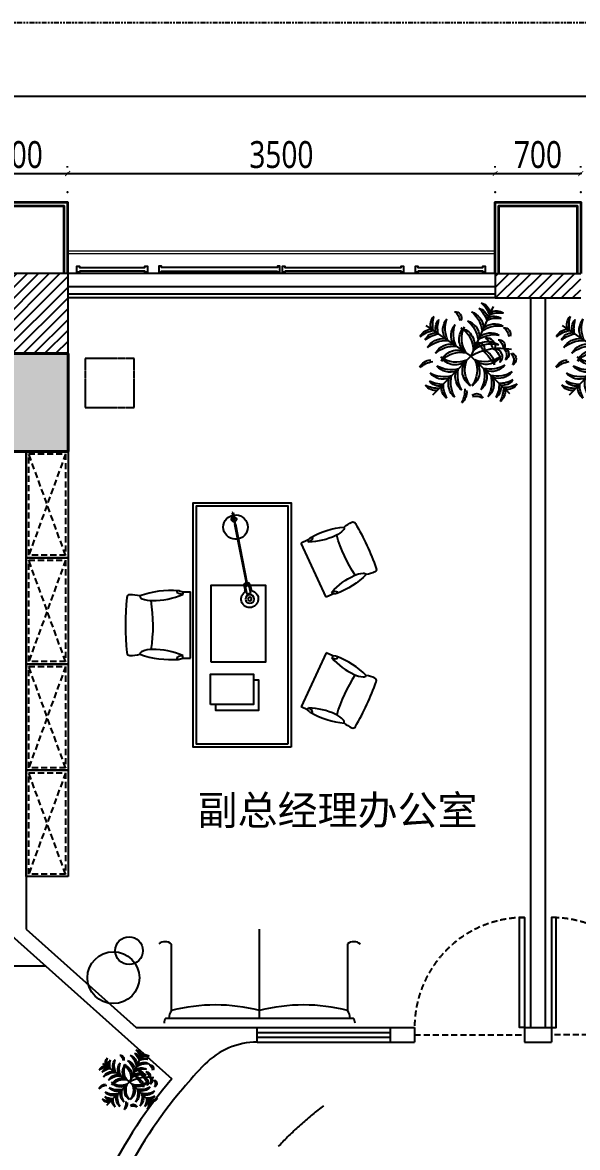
# Model space of a CAD drawing. Header units: millimetres. Extents: x 181055 to 256117, y -39966 to -14434.
# Drawn here: x 193298 to 197841, y -23642 to -14434 of the extents above; entities that cross this region are included whole.
import ezdxf
from ezdxf.enums import TextEntityAlignment as Align

# ---------------------------------------------------------------- set-up
doc = ezdxf.new("R2010")
doc.units = ezdxf.units.MM
doc.header["$LTSCALE"] = 10
for name, pattern in [('DASHED', [0.75, 0.5, -0.25]), ('X-ROOF-plan-SP01_$0$R1120_Topographical PlanLTSC-1000$0$OUH_A-FPB4--D- - Default$0${ Chain Double-Dash }', [2.75, 1.5, -0.25, 0.25, -0.25, 0.25, -0.25]), ('XR41-42F$0$LEVEL 31$0${ Tapered Dash }', [10, 4, -1, 1.5, -1, 1.5, -1])]:
    doc.linetypes.add(name, pattern=pattern)
for name, color, linetype in [('A-TEXT 文字_DWGshare.com', 7, 'Continuous'), ('A绿-1_DWGshare.com', 94, 'Continuous'), ('C-窗帘_DWGshare.com', 2, 'Continuous'), ('E6.室内植物_DWGshare.com', 94, 'Continuous'), ('P-(HATCH)_DWGshare.com', 8, 'Continuous'), ('P-0.18_DWGshare.com', 5, 'Continuous'), ('P-Furniture(活动家具)_DWGshare.com', 134, 'Continuous'), ('P-护窗栏杆_DWGshare.com', 211, 'Continuous'), ('PUB_HATCH_DWGshare.com', 8, 'Continuous'), ('STAIR_DWGshare.com', 2, 'Continuous'), ('WALL-隔墙_DWGshare.com', 5, 'Continuous')]:
    doc.layers.add(name, color=color, linetype=linetype)
doc.layers.add('Defpoints_DWGshare.com', color=7, linetype='Continuous', plot=False)
for name, color, linetype, lineweight in [('WALL_DWGshare.com', 7, 'Continuous', 40), ('WINDOW_DWGshare.com', 4, 'Continuous', 18), ('型材层_DWGshare.com', 3, 'Continuous', 35)]:
    doc.layers.add(name, color=color, linetype=linetype, lineweight=lineweight)
doc.styles.add('平面图（中文）-D', font='Microsoft YaHei.ttf')
doc.styles.add('黑体', font='Microsoft YaHei.ttf', dxfattribs={"width": 0.8})
doc.dimstyles.new('内部尺寸', dxfattribs={"dimscale": 2, "dimtxt": 110, "dimasz": 20, "dimexe": 30, "dimexo": 100, "dimgap": 20, "dimtad": 1, "dimdec": 0, "dimdsep": 46, "dimtxsty": '黑体', "dimblk": 'ARCHTICK', "dimcen": 20, "dimclrd": 251, "dimclre": 251, "dimclrt": 4, "dimadec": 0, "dimazin": 0, "dimtfac": 1, "dimtdec": 0, "dimtix": 1, "dimtmove": 1, "dimatfit": 3, "dimldrblk": 'DOT', "dimfxl": 1, "dimarcsym": 0})

# ---------------------------------------------------------------- blocks, each defined once
blk = doc.blocks.new('dd')
at = {"layer": 'WINDOW_DWGshare.com', "color": 1}
for p, q in [((805633.9, -57563.2), (802284.1, -57563.2)), ((805786.4, -57563.2), (802284.1, -57563.2)), ((805633.9, -57587.2), (802284.1, -57587.2)), ((805786.4, -57587.2), (802284.1, -57587.2))]:
    blk.add_line(p, q, dxfattribs=at)
at = {"layer": '型材层_DWGshare.com', "color": 1, "ltscale": 0.5}
for points in [[(801584.1, -57747.2), (801584.1, -57163.2), (802284.1, -57163.2), (802284.1, -57747.2)], [(805784, -57747.2), (805784, -57163.4), (806484, -57163.4), (806484, -57747.2)], [(801614.1, -57747.2), (801614.1, -57193.2), (802254.1, -57193.2), (802254.1, -57747.2)], [(805814, -57747.2), (805814, -57193.4), (806454, -57193.4), (806454, -57747.2)]]:
    blk.add_lwpolyline(points, dxfattribs=at)
blk = doc.blocks.new('tasklight')
at = {"layer": 'P-Furniture(活动家具)_DWGshare.com', "color": 251}
for p, q in [((457.5, 270.3), (495.7, 282.4)), ((459, 265.6), (497.2, 277.6)), ((474.8, 265.3), (527.3, 281.8)), ((487.8, 282.5), (492.5, 284)), ((488.5, 280.1), (487.8, 282.5)), ((493.3, 281.6), (492.5, 284)), ((496.3, 272.1), (494.8, 276.8)), ((497.2, 277.6), (495.7, 282.4)), ((-25, 96.3), (440.3, 242.9)), ((-22.6, 88.7), (442.7, 235.3)), ((471.1, 227.4), (509.2, 239.4)), ((472.6, 222.7), (510.7, 234.7)), ((483.9, 236.7), (536.3, 253.2)), ((491.5, 270.6), (490, 275.3)), ((500.6, 242), (502.1, 237.2)), ((503.6, 232.4), (504.3, 230)), ((504.3, 230), (509.1, 231.5)), ((505.3, 243.5), (506.8, 238.7)), ((508.3, 233.9), (509.1, 231.5)), ((509.2, 239.4), (510.7, 234.7)), ((-96, 71.9), (-24.4, 94.4)), ((-22.6, 88.7), (-25, 96.3)), ((-115.6, 67.8), (-70.8, 81.9)), ((-113.2, 60.1), (-115.6, 67.8)), ((-113.2, 60.1), (-68.4, 74.3)), ((-94.8, 68), (-96, 71.9)), ((-94.8, 68), (-23.2, 90.6)), ((-71.7, 84.7), (-56.5, 89.6)), ((-70.8, 81.9), (-71.7, 84.7)), ((-55.6, 86.7), (-70.8, 81.9)), ((-70.8, 81.9), (-70.2, 80)), ((-69, 76.2), (-68.4, 74.3)), ((-67.4, 80.9), (-68, 82.8)), ((-57.8, 83.9), (-58.4, 85.8)), ((-55.6, 86.7), (-56.5, 89.6))]:
    blk.add_line(p, q, dxfattribs=at)
for radius in [35, 15]:
    blk.add_circle((572.3, 280.3), radius, dxfattribs=at)
for centre, radius, start, end in [((572.3, 280.3), 70, 209.85888, 185.11163), ((572.3, 280.3), 45, 178.01403, 216.95647), ((0, 100), 100, 19.7777, 195.19281), ((465, 246.5), 25, 107.48525, 287.48525), ((465, 246.5), 20, 107.48525, 287.48525), ((479.4, 251), 15, 107.48525, 287.48525), ((0, 100), 100, 199.7777, 15.19281), ((-62, 80.5), 20, 209.02221, 185.94829)]:
    blk.add_arc(centre, radius, start, end, dxfattribs=at)
blk = doc.blocks.new('08CH600B')
at = {"layer": 'P-Furniture(活动家具)_DWGshare.com', "color": 9, "linetype": 'ByBlock'}
for p, q in [((-271.2, -64.2), (-271.2, 0)), ((271.2, 0), (-271.2, 0)), ((271.2, -64.2), (271.2, 0)), ((-279.1, -90.8), (-271.2, -64.2)), ((279.1, -90.8), (271.2, -64.2))]:
    blk.add_line(p, q, dxfattribs=at)
at = {"layer": 'P-Furniture(活动家具)_DWGshare.com', "linetype": 'ByBlock'}
blk.add_line((-271.2, -64.2), (-250.3, -64.1), dxfattribs=at)
at = {"layer": 'P-Furniture(活动家具)_DWGshare.com', "color": 251, "linetype": 'ByBlock'}
for p, q in [((-271.2, -64.2), (-250.3, -64.1)), ((-250.3, -64.1), (-258.1, -99)), ((-250.3, -64.1), (-258.1, -99)), ((250.3, -64.1), (258.1, -99)), ((271.2, -64.2), (250.3, -64.1)), ((250.3, -64.1), (258.1, -99)), ((271.2, -64.2), (250.3, -64.1))]:
    blk.add_line(p, q, dxfattribs=at)
at = {"layer": 'P-Furniture(活动家具)_DWGshare.com', "linetype": 'ByBlock'}
for centre, start, end in [((-255.4, -99.9), 158.89787, 180.53278), ((255.4, -99.9), 359.46722, 21.10213)]:
    blk.add_arc(centre, 25.4, start, end, dxfattribs=at)
at = {"layer": 'P-Furniture(活动家具)_DWGshare.com', "color": 251, "linetype": 'ByBlock'}
for centre, radius, start, end in [((-825.9, -310.1), 625.9, 359.74904, 23.14326), ((-825.9, -310.1), 625.9, 359.74904, 23.14326), ((825.9, -310.1), 625.9, 156.85674, 180.25096), ((825.9, -310.1), 625.9, 156.85674, 180.25096), ((-255.4, -99.9), 25.4, 180.53278, 200.53447), ((-255.4, -99.9), 25.4, 180.53278, 200.53447), ((-273.2, -106.6), 6.35, 200.53447, 296.55371), ((-273.2, -106.6), 6.35, 200.53447, 296.55371), ((-281.7, -89.6), 25.4, 296.55371, 338.19032), ((-281.7, -89.6), 25.4, 296.55371, 338.19032), ((281.7, -89.6), 25.4, 201.80968, 243.44629), ((281.7, -89.6), 25.4, 201.80968, 243.44629), ((273.2, -106.6), 6.35, 243.44629, 339.46553), ((273.2, -106.6), 6.35, 243.44629, 339.46553), ((255.4, -99.9), 25.4, 339.46553, 359.46722), ((255.4, -99.9), 25.4, 339.46553, 359.46722), ((-411.7, -315.8), 211.7, 337.79626, 0.81786), ((-411.7, -315.8), 211.7, 337.79626, 0.81786), ((0, -1515), 1208.4, 80.47185, 99.52815), ((0, -1515), 1208.4, 80.47185, 99.52815), ((411.7, -315.8), 211.7, 179.18214, 202.20374), ((411.7, -315.8), 211.7, 179.18214, 202.20374), ((-240.4, -390), 25.4, 273.26439, 346.58194), ((-240.4, -390), 25.4, 273.26439, 346.58194), ((240.4, -390), 25.4, 193.41806, 266.73561), ((240.4, -390), 25.4, 193.41806, 266.73561)]:
    blk.add_arc(centre, radius, start, end, dxfattribs=at)
at = {"layer": 'P-Furniture(活动家具)_DWGshare.com', "color": 9, "linetype": 'ByBlock'}
for centre, radius, start, end in [((490.1, -158), 773.1, 175.71112, 199.44049), ((-490.1, -158), 773.1, 340.55951, 4.28888), ((133, -501), 381.7, 167.02167, 179.39414), ((-133, -501), 381.7, 0.60586, 12.97833), ((-223.2, -497.3), 25.4, 179.41541, 265.12811), ((0, 2121.9), 2654.1, 265.12811, 274.87189), ((223.2, -497.3), 25.4, 274.87189, 0.58459)]:
    blk.add_arc(centre, radius, start, end, dxfattribs=at)
blk = doc.blocks.new('A$C1E5F07D9')
at = {"layer": 'P-Furniture(活动家具)_DWGshare.com', "color": 9, "ltscale": 500, "elevation": 0}
blk.add_lwpolyline([(1190.8, -392.7), (1190.8, -1192.7), (-809.2, -1192.7), (-809.2, -392.7)], close=True, dxfattribs=at)
at = {"layer": 'P-Furniture(活动家具)_DWGshare.com', "color": 251, "elevation": 0}
for points in [[(1165.8, -417.7), (1165.8, -1167.7), (-784.2, -1167.7), (-784.2, -417.7)], [(496, -1046.5), (-134, -1046.5), (-134, -601), (496, -601)], [(842.5, -1050.8), (592.5, -1050.8), (592.5, -700.8), (842.5, -700.8)]]:
    blk.add_lwpolyline(points, close=True, dxfattribs=at)
blk.add_lwpolyline([(639.7, -700.8), (639.7, -657.9), (889.7, -657.9), (889.7, -1007.9), (842.5, -1007.9)], dxfattribs=at)
at = {"layer": 'P-Furniture(活动家具)_DWGshare.com', "color": 251, "extrusion": (-2.4004e-12, -1.1193e-12, -1), "xscale": 0.9, "yscale": 0.9, "zscale": -0.9, "rotation": 155.0940914614292}
blk.add_blockref('08CH600B', (258.9, -206.4), dxfattribs=at)
at = {"layer": 'P-Furniture(活动家具)_DWGshare.com', "color": 251, "extrusion": (2.4004e-12, -1.1193e-12, -1), "xscale": -0.9, "yscale": 0.9, "zscale": -0.9, "rotation": 204.9059085385708}
blk.add_blockref('08CH600B', (-640.5, -206.4, 0), dxfattribs=at)
at = {"layer": 'P-Furniture(活动家具)_DWGshare.com', "color": 251, "extrusion": (-2.6486e-12, 0, -1), "zscale": -1, "rotation": 151.3099324738259}
blk.add_blockref('tasklight', (658.6, -759.1, 0), dxfattribs=at)
at = {"layer": 'P-Furniture(活动家具)_DWGshare.com', "color": 251, "rotation": 0.09224349215733131}
blk.add_blockref('08CH600B', (190.8, -1214.8, 0), dxfattribs=at)
blk = doc.blocks.new('awetaert')
at = {"layer": 'A绿-1_DWGshare.com', "color": 94}
for p in [(466590, 64655), (465936, 64470), (466005, 63794), (466753, 63804)]:
    blk.add_line(p, (466373, 64173), dxfattribs=at)
at = {"layer": 'A绿-1_DWGshare.com', "color": 94, "extrusion": (0, 0, -1)}
for centre, major_axis, start_param, end_param in [((466445, 64572), (103, 66), -0.743935, 0.361458), ((466296, 64482), (231, 149), -0.285874, 0.225561), ((466222, 64544), (51.1, 33), -1.10406, 0.972978), ((466136, 64503), (111, 72), -0.320826, 0.440009), ((466203, 64384), (238, 154), -0.314797, 0.447307), ((466327, 64443), (142, 92), -0.670097, 0.554161), ((466272, 64430), (231, 149), -0.285874, 0.225561), ((466421, 64520), (103, 66), -0.743935, 0.361458), ((466601, 64439), (103, 66), -1.513376, -0.407982), ((466656, 64320), (231, 149), -1.377479, -0.866044), ((466624, 64491), (103, 66), -1.513376, -0.407982), ((466103, 64476), (103, 66), 3.373546, 4.478939), ((466277, 64477), (231, 149), 3.509443, 4.020878), ((466151, 64443), (103, 66), 3.373546, 4.478939), ((466325, 64445), (231, 149), 3.509443, 4.020878), ((466271, 64427), (142, 92), 3.180843, 4.405101), ((466408, 64442), (238, 154), 3.287698, 4.049802), ((466351, 64373), (142, 92), 3.180843, 4.405101), ((466488, 64388), (238, 154), 3.287698, 4.049802), ((466424, 64336), (138, 89), 2.799961, 4.548932), ((466535, 64343), (210, 135), 3.118318, 4.192068), ((466288, 64356), (142, 92), -0.670097, 0.554161), ((466163, 64296), (238, 154), -0.314797, 0.447307), ((466644, 64185), (238, 154), 4.683961, 5.446065), ((466606, 64318), (142, 92), 4.577107, 5.801365), ((466633, 64268), (231, 149), -1.377479, -0.866044), ((465992, 64313), (103, 66), 4.142987, 5.24838), ((466055, 64151), (231, 149), 4.601048, 5.112483), ((466040, 64280), (103, 66), 4.142987, 5.24838), ((466103, 64118), (231, 149), 4.601048, 5.112483), ((466099, 64174), (142, 92), 4.216825, 5.441083), ((466147, 64233), (210, 135), -0.457063, 0.616687), ((466245, 64285), (138, 89), -0.813927, 0.935044), ((466605, 64098), (238, 154), 4.683961, 5.446065), ((466567, 64230), (142, 92), 4.577107, 5.801365), ((466340, 64156), (222, 143), -0.269202, 0.225046), ((466518, 64262), (77.2, 49.8), -1.012526, 0.722625), ((466700, 64388), (51.1, 33), -1.10406, 0.972978), ((466614, 64346), (111, 72), -0.320826, 0.440009), ((466136, 64041), (238, 154), 4.572124, 5.334229), ((466179, 64120), (142, 92), 4.216825, 5.441083), ((466216, 63987), (238, 154), 4.572124, 5.334229), ((466241, 64066), (138, 89), 4.072995, 5.821966), ((466662, 63680), (324, 470), -1.133588, -0.414839), ((466569, 64043), (210, 135), 4.514581, 5.588331), ((466543, 64151), (138, 89), 4.196224, 5.945195), ((466447, 64246), (50, 32.3), -1.549403, 0.909803), ((466409, 64214), (69.3, 44.7), -0.917349, 0.448016), ((466598, 64166), (68.1, 43.9), -1.119203, 1.326036), ((466527, 64130), (111, 72), -0.510445, 0.717279), ((466646, 64272), (51.1, 33), -1.10406, 0.972978), ((466560, 64231), (111, 72), -0.320826, 0.440009), ((466637, 64182), (71.1, 45.9), -0.310939, 1.145878), ((466685, 64192), (50.7, 32.7), -0.627311, 1.742768), ((465987, 64012), (103, 66), 4.142987, 5.24838), ((466222, 64251), (138, 89), 1.403697, 3.152668), ((466234, 64362), (210, 135), 1.722055, 2.795804), ((466275, 63960), (210, 135), 4.429859, 5.503609), ((466456, 64024), (138, 89), 2.676732, 4.425702), ((466566, 64039), (210, 135), 3.033595, 4.107345), ((466185, 64033), (210, 135), 0.151258, 1.225008), ((466295, 64021), (138, 89), -0.167099, 1.581872), ((466508, 64366), (210, 135), 1.462799, 2.536549), ((466523, 64256), (138, 89), 1.105935, 2.854906), ((466206, 63880), (375, 242), -0.307165, 0.089693), ((466465, 64096), (115, 74), -0.725225, 0.634728), ((466708, 64134), (71.1, 45.9), -0.310939, 1.145878), ((466756, 64144), (50.7, 32.7), -0.627311, 1.742768), ((466050, 63849), (231, 149), 4.601048, 5.112483), ((466182, 64323), (238, 154), 1.891434, 2.653539), ((466172, 64185), (142, 92), 1.78458, 3.008838), ((466392, 63972), (142, 92), 2.820562, 4.04482), ((466529, 63986), (238, 154), 3.175861, 3.937966), ((466223, 63981), (238, 154), 0.320638, 1.082742), ((466361, 63972), (142, 92), 0.213784, 1.438042), ((466561, 64328), (238, 154), 1.605065, 2.367169), ((466574, 64191), (142, 92), 1.249765, 2.474023), ((466630, 64261), (238, 154), 1.605065, 2.367169), ((466643, 64124), (142, 92), 1.249765, 2.474023), ((466069, 64001), (103, 66), 1.977283, 3.082676), ((466097, 64172), (231, 149), 2.11318, 2.624615), ((466105, 64116), (142, 92), 1.78458, 3.008838), ((466115, 64254), (238, 154), 1.891434, 2.653539), ((466324, 63903), (142, 92), 2.820562, 4.04482), ((466462, 63917), (238, 154), 3.175861, 3.937966), ((466293, 63914), (238, 154), 0.320638, 1.082742), ((466430, 63905), (142, 92), 0.213784, 1.438042), ((466649, 64180), (231, 149), 1.633988, 2.145424), ((466683, 64009), (103, 66), 1.175927, 2.28132), ((466030, 63960), (103, 66), 1.977283, 3.082676), ((466058, 64132), (231, 149), 2.11318, 2.624615), ((466210, 63863), (103, 66), 2.746724, 3.852117), ((466381, 63897), (231, 149), 3.204785, 3.71622), ((466040, 63844), (231, 149), 0.542383, 1.053819), ((466211, 63816), (103, 66), 0.406487, 1.51188), ((466431, 63746), (51.1, 33), 4.507356, 6.584394), ((466374, 63897), (231, 149), 0.542383, 1.053819), ((466546, 63868), (103, 66), 0.406487, 1.51188), ((466416, 63857), (231, 149), 0.542383, 1.053819), ((466587, 63828), (103, 66), 0.406487, 1.51188), ((466691, 64140), (231, 149), 1.633988, 2.145424), ((466724, 63969), (103, 66), 1.175927, 2.28132), ((466424, 63650), (111, 72), -1.24286, -0.482025)]:
    blk.add_ellipse(centre, major_axis=major_axis, ratio=1, start_param=start_param, end_param=end_param, dxfattribs=at)
blk = doc.blocks.new('fsdfsfdsf')
at = {"layer": 'P-Furniture(活动家具)_DWGshare.com', "color": 251}
for p, q in [((112461.3, 16475.7), (110926.6, 16475.7)), ((110973.2, 15868.5), (110973.2, 16412.7)), ((111693.9, 16475.7), (111693.9, 15748)), ((112414.7, 16412.9), (112414.7, 15869.2))]:
    blk.add_line(p, q, dxfattribs=at)
for centre, radius in [((112890.2, 16144.8), 212.3), ((112762, 15923.5), 112.9)]:
    blk.add_circle(centre, radius, dxfattribs=at)
for centre, radius, start, end in [((110970.1, 16514), 57.9, 176.59435, 221.30728), ((112417.8, 16514), 57.9, 318.69272, 3.40565), ((111069.7, 16479.8), 117.6, 182.00062, 214.85746), ((111333.2, 17834.1), 1466.3, 255.77475, 284.24184), ((112054.7, 17834.1), 1466.3, 255.75816, 284.22525), ((112318.2, 16479.8), 117.6, 325.14254, 357.99938), ((112318.2, 16479.8), 117.6, 325.14254, 357.99938), ((110921.2, 15932.2), 82.2, 230.09271, 309.2576), ((112467, 15932.2), 82.2, 230.09271, 309.17328)]:
    blk.add_arc(centre, radius, start, end, dxfattribs=at)
blk = doc.blocks.new('_ArchTick')
at = {"color": 0, "linetype": 'ByBlock', "const_width": 0.15}
blk.add_lwpolyline([(-0.5, -0.5), (0.5, 0.5)], dxfattribs=at)
blk = doc.blocks.new('*D95')
at = {"color": 251, "lineweight": -2, "transparency": 16777216}
for p, q in [((192867.3, -15621.8), (192867.3, -15609.7)), ((193667.4, -15621.8), (193667.4, -15609.7)), ((192867.3, -15669.7), (193667.4, -15669.7))]:
    blk.add_line(p, q, dxfattribs=at)
at = {"layer": 'Defpoints_DWGshare.com', "color": 0, "transparency": 16777216}
for p in [(193667.4, -15669.7), (192867.3, -15821.8), (193667.4, -15821.8)]:
    blk.add_point(p, dxfattribs=at)
at = {"color": 251, "lineweight": -2, "transparency": 16777216, "xscale": 40, "yscale": 40, "zscale": 40, "rotation": 180}
blk.add_blockref('_ArchTick', (192867.3, -15669.7), dxfattribs=at)
at = {"color": 251, "lineweight": -2, "transparency": 16777216, "xscale": 40, "yscale": 40, "zscale": 40}
blk.add_blockref('_ArchTick', (193667.4, -15669.7), dxfattribs=at)
at = {"color": 4, "transparency": 16777216, "insert": (193267.3, -15516), "char_height": 220, "attachment_point": 5, "style": '黑体'}
blk.add_mtext('800', dxfattribs=at)
blk = doc.blocks.new('_Dot')
at = {"color": 0, "linetype": 'ByBlock', "lineweight": -2}
blk.add_line((-0.5, 0), (-1, 0), dxfattribs=at)
at = {"color": 0, "linetype": 'ByBlock', "const_width": 0.5}
blk.add_lwpolyline([(-0.25, 0, 1), (0.25, 0, 1)], format="xyb", close=True, dxfattribs=at)
blk = doc.blocks.new('*D96')
at = {"color": 251, "lineweight": -2, "transparency": 16777216}
for p, q in [((193667.4, -15621.8), (193667.4, -15609.7)), ((197167.3, -15621.8), (197167.3, -15609.7)), ((193667.4, -15669.7), (197167.3, -15669.7))]:
    blk.add_line(p, q, dxfattribs=at)
at = {"layer": 'Defpoints_DWGshare.com', "color": 0, "transparency": 16777216}
for p in [(197167.3, -15669.7), (193667.4, -15821.8), (197167.3, -15821.8)]:
    blk.add_point(p, dxfattribs=at)
at = {"color": 251, "lineweight": -2, "transparency": 16777216, "xscale": 40, "yscale": 40, "zscale": 40, "rotation": 180}
blk.add_blockref('_ArchTick', (193667.4, -15669.7), dxfattribs=at)
at = {"color": 251, "lineweight": -2, "transparency": 16777216, "xscale": 40, "yscale": 40, "zscale": 40}
blk.add_blockref('_ArchTick', (197167.3, -15669.7), dxfattribs=at)
at = {"color": 4, "transparency": 16777216, "insert": (195417.3, -15515.9), "char_height": 220, "attachment_point": 5, "style": '黑体'}
blk.add_mtext('3500', dxfattribs=at)
blk = doc.blocks.new('*D97')
at = {"color": 251, "lineweight": -2, "transparency": 16777216}
for p, q in [((197167.3, -15621.8), (197167.3, -15609.7)), ((197867.3, -15621.8), (197867.3, -15609.7)), ((197167.3, -15669.7), (197867.3, -15669.7))]:
    blk.add_line(p, q, dxfattribs=at)
at = {"layer": 'Defpoints_DWGshare.com', "color": 0, "transparency": 16777216}
for p in [(197867.3, -15669.7), (197167.3, -15821.8), (197867.3, -15821.8)]:
    blk.add_point(p, dxfattribs=at)
at = {"color": 251, "lineweight": -2, "transparency": 16777216, "xscale": 40, "yscale": 40, "zscale": 40, "rotation": 180}
blk.add_blockref('_ArchTick', (197167.3, -15669.7), dxfattribs=at)
at = {"color": 251, "lineweight": -2, "transparency": 16777216, "xscale": 40, "yscale": 40, "zscale": 40}
blk.add_blockref('_ArchTick', (197867.3, -15669.7), dxfattribs=at)
at = {"color": 4, "transparency": 16777216, "insert": (197517.3, -15516), "char_height": 220, "attachment_point": 5, "style": '黑体'}
blk.add_mtext('700', dxfattribs=at)
blk = doc.blocks.new('*D112')
at = {"color": 251, "lineweight": -2, "transparency": 16777216}
for p, q in [((184517.3, -15621.8), (184517.3, -14979.3)), ((229717.3, -15621.8), (229717.3, -14979.3)), ((229717.3, -15039.3), (184517.3, -15039.3))]:
    blk.add_line(p, q, dxfattribs=at)
at = {"layer": 'Defpoints_DWGshare.com', "color": 0, "transparency": 16777216}
for p in [(184517.3, -15039.3), (184517.3, -15821.8), (229717.3, -15821.8)]:
    blk.add_point(p, dxfattribs=at)
at = {"color": 251, "lineweight": -2, "transparency": 16777216, "xscale": 40, "yscale": 40, "zscale": 40, "rotation": 180}
blk.add_blockref('_ArchTick', (184517.3, -15039.3), dxfattribs=at)
at = {"color": 251, "lineweight": -2, "transparency": 16777216, "xscale": 40, "yscale": 40, "zscale": 40}
blk.add_blockref('_ArchTick', (229717.3, -15039.3), dxfattribs=at)
at = {"color": 4, "transparency": 16777216, "insert": (207117.3, -14885.6), "char_height": 220, "attachment_point": 5, "style": '黑体'}
blk.add_mtext('45200', dxfattribs=at)

msp = doc.modelspace()

# ---------------------------------------------------------------- hatches: boundary and pattern name
at = {"layer": 'P-(HATCH)_DWGshare.com', "ltscale": 0.5}
h = msp.add_hatch(dxfattribs=at)
h.set_pattern_fill('ANSI31', color=251, scale=500, style=0)
h.set_pattern_definition([(45, (193167.25, -17544.284), (-44.1942, 44.1942), [])])
h.paths.add_polyline_path([(193670.6, -16488.1), (192867.3, -16488.1), (192867.3, -17144.1), (193117.8, -17144.1), (193181.1, -17144.2), (193670.6, -17144.2)])
h = msp.add_hatch(dxfattribs=at)
h.set_pattern_fill('ANSI31', color=251, scale=20, style=0)
h.set_pattern_definition([(45, (382544.404, 365891.714), (-44.901281, 44.901281), [])])
h.paths.add_polyline_path([(197167.3, -16488.1), (197867.3, -16488.1), (197867.3, -16688.1), (197167.3, -16688.1)])

# ---------------------------------------------------------------- linework, layer by layer
for p, q in [((197457.2, -16688.1), (197457.2, -22659.5)), ((197577.2, -16688.1), (197577.2, -22659.5)), ((193328.9, -17944.2), (193328.9, -21853.9)), ((193208.9, -21907.5), (194519.6, -23080.6)), ((193328.9, -21853.9), (194228.9, -22659.5)), ((194228.9, -22659.5), (195220.2, -22659.5)), ((195220.2, -22779.5), (195220.2, -22659.5)), ((196307.2, -22659.5), (196307.2, -22779.5)), ((196307.2, -22659.5), (196507.2, -22659.5)), ((196307.2, -22659.5), (196507.2, -22659.5)), ((196507.2, -22659.5), (196507.2, -22779.5)), ((197407.2, -22659.5), (197407.2, -22779.5)), ((197407.2, -22659.5), (197627.2, -22659.5)), ((197627.2, -22659.5), (197627.2, -22779.5)), ((196307.2, -22779.5), (196507.2, -22779.5)), ((197407.2, -22779.5), (197627.2, -22779.5))]:
    msp.add_line(p, q)
at = {"color": 251, "linetype": 'DASHED', "ltscale": 10}
for p, q in [((193650.5, -18794.3), (193348.9, -17964.2)), ((193650.5, -17964.2), (193348.9, -18794.3)), ((193650.5, -19664.3), (193348.9, -18834.3)), ((193650.5, -18834.3), (193348.9, -19664.3)), ((193650.5, -20534.4), (193348.9, -19704.3)), ((193650.5, -19704.3), (193348.9, -20534.4)), ((193650.5, -21404.4), (193348.9, -20574.4)), ((193650.5, -20574.4), (193348.9, -21404.4)), ((196507.2, -22719.5), (197407.2, -22719.5)), ((198527.2, -22719.5), (197627.2, -22719.5))]:
    msp.add_line(p, q, dxfattribs=at)
at = {"color": 9}
msp.add_line((193488.2, -22157.5), (191185.7, -22157.5), dxfattribs=at)
at = {"color": 251}
for p, q in [((195220.2, -22659.5), (196507.2, -22659.5)), ((195220.2, -22699.5), (196307.2, -22699.4)), ((195220.2, -22739.4), (196307.2, -22739.5)), ((195220.2, -22779.4), (196307.2, -22779.5))]:
    msp.add_line(p, q, dxfattribs=at)
at = {"linetype": 'XR41-42F$0$LEVEL 31$0${ Tapered Dash }'}
msp.add_lwpolyline([(181055.1, -14433.7), (231428.7, -14433.7), (231428.7, -39966.4), (181055.1, -39966.4)], close=True, dxfattribs=at)
at = {"color": 9}
for points in [[(193670.5, -18814.3), (193328.9, -18814.3), (193328.9, -17944.2), (193670.5, -17944.2)], [(193670.5, -19684.3), (193328.9, -19684.3), (193328.9, -18814.3), (193670.5, -18814.3)], [(193670.5, -20554.4), (193328.9, -20554.4), (193328.9, -19684.3), (193670.5, -19684.3)], [(193670.5, -21424.4), (193328.9, -21424.4), (193328.9, -20554.4), (193670.5, -20554.4)]]:
    msp.add_lwpolyline(points, close=True, dxfattribs=at)
at = {"color": 251, "linetype": 'DASHED', "ltscale": 10}
for points in [[(193650.5, -18794.3), (193348.9, -18794.3), (193348.9, -17964.2), (193650.5, -17964.2)], [(193650.5, -19664.3), (193348.9, -19664.3), (193348.9, -18834.3), (193650.5, -18834.3)], [(193650.5, -20534.4), (193348.9, -20534.4), (193348.9, -19704.3), (193650.5, -19704.3)], [(193650.5, -21404.4), (193348.9, -21404.4), (193348.9, -20574.4), (193650.5, -20574.4)]]:
    msp.add_lwpolyline(points, close=True, dxfattribs=at)
at = {"color": 8}
for points in [[(197367.2, -21759.5), (197407.2, -21759.5), (197407.2, -22659.5), (197367.2, -22659.5)], [(197667.2, -21759.5), (197627.2, -21759.5), (197627.2, -22659.5), (197667.2, -22659.5)]]:
    msp.add_lwpolyline(points, close=True, dxfattribs=at)
at = {"color": 251, "linetype": 'DASHED', "ltscale": 10}
for centre, start, end in [((197407.2, -22659.5), 90, 179.99999), ((197627.2, -22659.5), 0.00001, 90)]:
    msp.add_arc(centre, 900, start, end, dxfattribs=at)
for centre, radius, start, end in [((195220.2, -23379.5), 600, 89.99989, 135.73714), ((197510.7, -25611.7), 3798.4, 135.73714, 139.81149), ((197510.7, -25611.7), 3918.4, 139.76125, 153.8525), ((197510.7, -25611.7), 3798.4, 139.81149, 153.8525)]:
    msp.add_arc(centre, radius, start, end)
at = {"color": 250, "linetype": 'DASHED', "ltscale": 100}
msp.add_arc((197510.7, -25611.7), 2898.4, 127.08548, 52.91446, dxfattribs=at)
at = {"layer": 'C-窗帘_DWGshare.com', "color": 2}
for points in [[(193763.9, -16468.5), (193763.9, -16478.5), (193743.9, -16478.5), (193743.9, -16428.5), (193763.9, -16428.5), (193763.9, -16438.5), (194300.5, -16438.5), (194300.5, -16428.5), (194320.5, -16428.5), (194320.5, -16478.5), (194300.5, -16478.5), (194300.5, -16468.5), (193763.9, -16468.5)], [(195385.4, -16468.5), (195385.4, -16478.5), (195405.4, -16478.5), (195405.4, -16428.5), (195385.4, -16428.5), (195385.4, -16438.5), (194434.7, -16438.5), (194434.7, -16428.5), (194414.7, -16428.5), (194414.7, -16478.5), (194434.7, -16478.5), (194434.7, -16468.5), (195385.4, -16468.5)], [(195445.4, -16468.5), (195445.4, -16478.5), (195425.4, -16478.5), (195425.4, -16428.5), (195445.4, -16428.5), (195445.4, -16438.5), (196397.1, -16438.5), (196397.1, -16428.5), (196417.1, -16428.5), (196417.1, -16478.5), (196397.1, -16478.5), (196397.1, -16468.5), (195445.4, -16468.5)], [(196534, -16468.5), (196534, -16478.5), (196514, -16478.5), (196514, -16428.5), (196534, -16428.5), (196534, -16438.5), (197066, -16438.5), (197066, -16428.5), (197086, -16428.5), (197086, -16478.5), (197066, -16478.5), (197066, -16468.5), (196534, -16468.5)]]:
    msp.add_lwpolyline(points, dxfattribs=at)
at = {"layer": 'E6.室内植物_DWGshare.com', "color": 9, "linetype": 'X-ROOF-plan-SP01_$0$R1120_Topographical PlanLTSC-1000$0$OUH_A-FPB4--D- - Default$0${ Chain Double-Dash }'}
msp.add_lwpolyline([(193812, -17583.5), (194212, -17583.5), (194212, -17183.5), (193812, -17183.5)], close=True, dxfattribs=at)
at = {"layer": 'P-护窗栏杆_DWGshare.com', "color": 2}
for p, q in [((197167.3, -16598.1), (193670.6, -16598.1)), ((197167.3, -16658.1), (193670.6, -16658.1))]:
    msp.add_line(p, q, dxfattribs=at)
at = {"layer": 'PUB_HATCH_DWGshare.com'}
msp.add_solid([(192867.3, -17944.2), (193670.6, -17944.2), (192867.3, -17144.2), (193670.6, -17144.2)], dxfattribs=at)
at = {"layer": 'STAIR_DWGshare.com', "color": 9}
for p, q in [((197167.3, -16488.1), (193670.6, -16488.1)), ((197167.3, -16688.1), (193670.6, -16688.1))]:
    msp.add_line(p, q, dxfattribs=at)
at = {"layer": 'WALL-隔墙_DWGshare.com', "ltscale": 0.5}
for p, q in [((193670.6, -16488.1), (192967.4, -16488.1)), ((193670.6, -17144.2), (193670.6, -16488.1)), ((197162.1, -16488.1), (197867.3, -16488.1)), ((197167.3, -16488.1), (197167.3, -16688.1)), ((197167.3, -16688.1), (197867.3, -16688.1))]:
    msp.add_line(p, q, dxfattribs=at)
at = {"layer": 'WALL_DWGshare.com'}
msp.add_lwpolyline([(193670.6, -17144.2), (192867.3, -17144.2), (192867.3, -17944.2), (193670.6, -17944.2)], close=True, dxfattribs=at)

# ---------------------------------------------------------------- block references
at = {"rotation": 180}
msp.add_blockref('fsdfsfdsf', (306932.2, -6107.2), dxfattribs=at)
at = {"layer": 'E6.室内植物_DWGshare.com'}
for p, xscale, yscale, zscale in [((-194786.1, -71069), 0.84, 0.84, 0.84), ((-193669.8, -71069), 0.84, 0.84, 0.84), ((-40877.8, -55446.8), 0.504, 0.504, 0.504)]:
    msp.add_blockref('awetaert', p, dxfattribs=dict(at, xscale=xscale, yscale=yscale, zscale=zscale))
at = {"layer": 'P-0.18_DWGshare.com', "ltscale": 0.5}
msp.add_blockref('dd', (-608616.8, 41259.2), dxfattribs=at)
at = {"layer": 'P-Furniture(活动家具)_DWGshare.com', "rotation": 270}
msp.add_blockref('A$C1E5F07D9', (195888.6, -19174.3, 0), dxfattribs=at)

# ---------------------------------------------------------------- texts
at = {"layer": 'A-TEXT 文字_DWGshare.com', "style": '平面图（中文）-D'}
msp.add_text('副总经理办公室', height=240, dxfattribs=at).set_placement((195877.2, -20881.2), align=Align.MIDDLE_CENTER)

# ---------------------------------------------------------------- dimensions: what is measured, and where the dimension line sits
for base, p1, p2, picture, middle in [((184517.3, -15039.3), (229717.3, -15821.8), (184517.3, -15821.8), '*D112', (207117.3, -14885.6)), ((193667.4, -15669.7), (192867.3, -15821.8), (193667.4, -15821.8), '*D95', (193267.3, -15516)), ((197167.3, -15669.7), (193667.4, -15821.8), (197167.3, -15821.8), '*D96', (195417.3, -15515.9)), ((197867.3, -15669.7), (197167.3, -15821.8), (197867.3, -15821.8), '*D97', (197517.3, -15516))]:
    dim = msp.add_linear_dim(base=base, p1=p1, p2=p2, dimstyle='内部尺寸')
    dim.commit()
    dim.dimension.update_dxf_attribs({"geometry": picture, "text_midpoint": middle})

doc.saveas('drawing.dxf')
